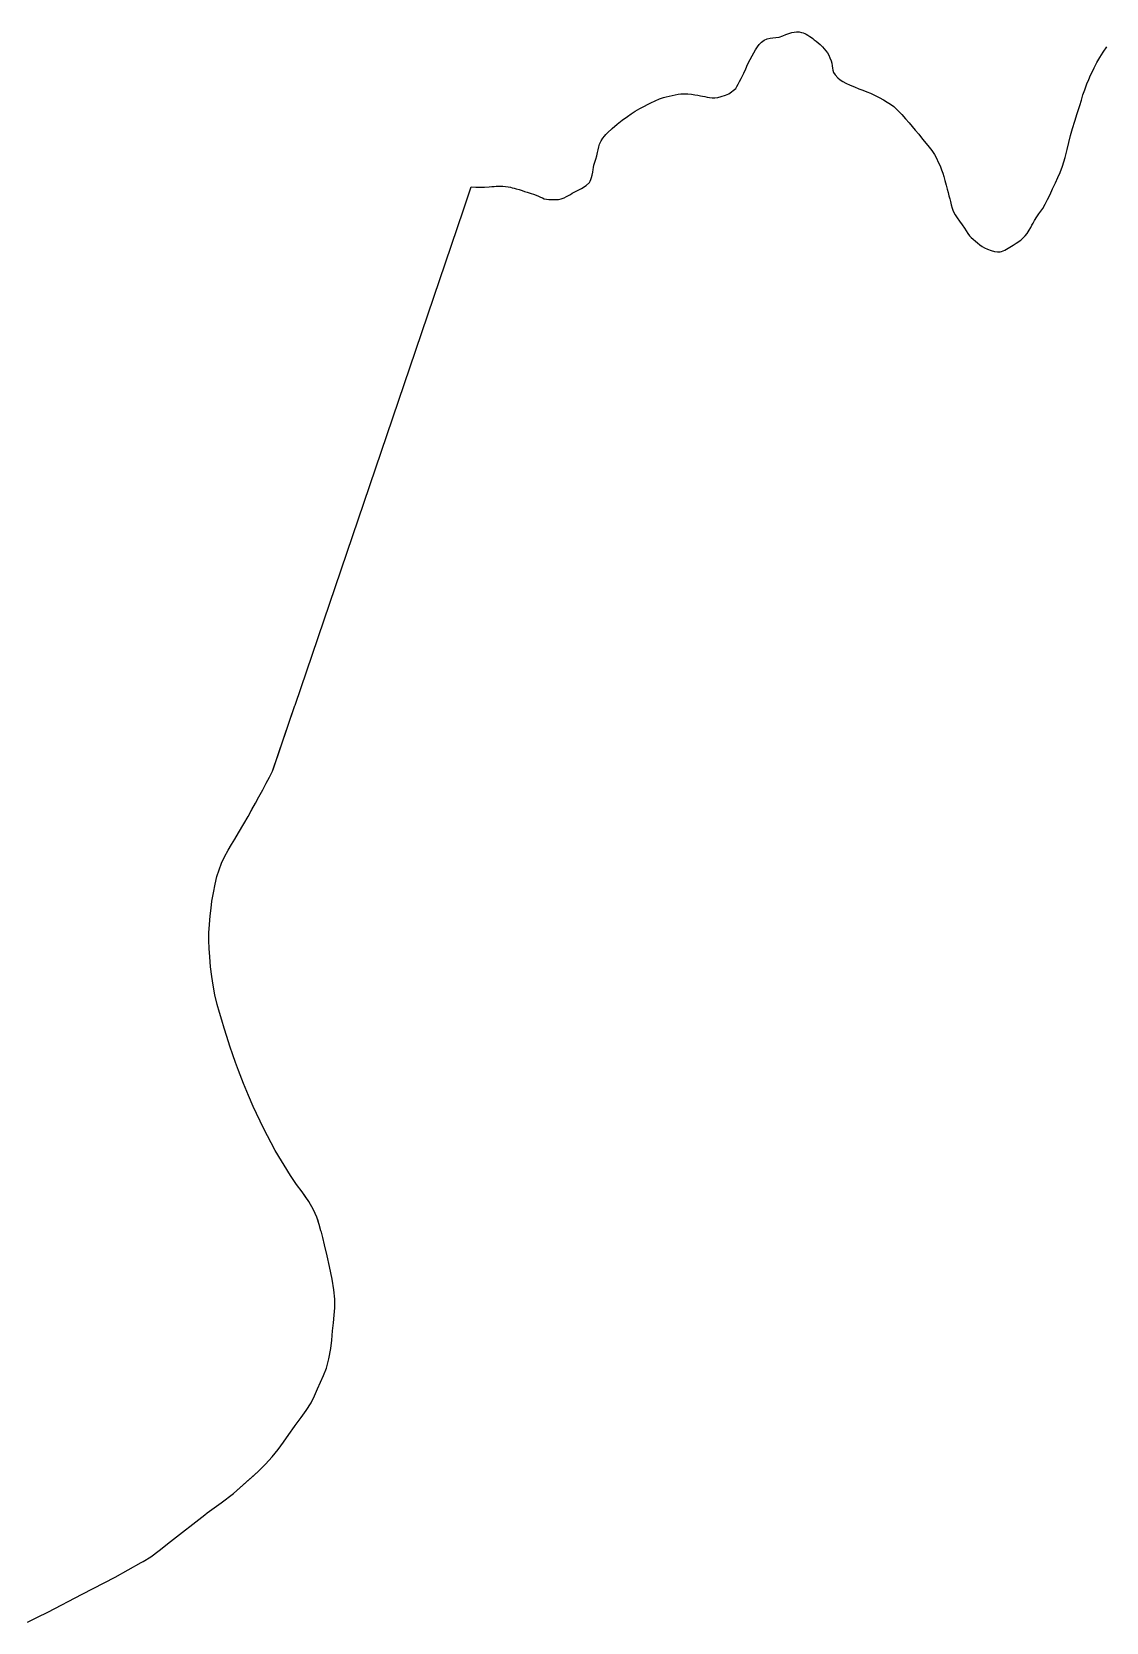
# Model space of a CAD drawing. Header units: inches. Extents: x 11258954 to 11313122, y 3645444 to 3695200.
# Drawn here: x 11270041 to 11271269, y 3690096 to 3691913 of the extents above; entities that cross this region are included whole.
import ezdxf

# ---------------------------------------------------------------- set-up
doc = ezdxf.new("R2010")
doc.units = ezdxf.units.IN
doc.header["$MEASUREMENT"] = 0
for name, color, linetype in [('SchoolBoardDistrict', 253, 'Continuous'), ('SchoolZone_Elementary', 251, 'Continuous'), ('SchoolZone_High', 63, 'Continuous'), ('SchoolZone_Middle', 154, 'Continuous')]:
    doc.layers.add(name, color=color, linetype=linetype)

msp = doc.modelspace()

# ---------------------------------------------------------------- linework, layer by layer
at = {"layer": 'SchoolBoardDistrict'}
msp.add_lwpolyline([(11270036.625, 3690096.5), (11270048, 3690102.0625), (11270059.75, 3690108.0625), (11270099.125, 3690128.375), (11270136.75, 3690148), (11270166.375, 3690164.625), (11270168.625, 3690165.875), (11270177.25, 3690171.25), (11270187, 3690178.25), (11270200, 3690188.6875), (11270239.221, 3690219.2445), (11270241.875, 3690221.3125), (11270257.625, 3690233), (11270271.875, 3690243.5625), (11270290.7055, 3690260.236), (11270291.3405, 3690260.7985), (11270300.25, 3690268.6875), (11270308.375, 3690277), (11270316, 3690285.4375), (11270323, 3690293.875), (11270329.125, 3690302.0625), (11270335.25, 3690310.875), (11270341.532, 3690320.0735), (11270342.25, 3690321.125), (11270349.125, 3690330.4375), (11270355.125, 3690338.375), (11270360.625, 3690347.125), (11270364.625, 3690355.1875), (11270368, 3690363.1875), (11270371.25, 3690370.6875), (11270374.75, 3690378.375), (11270378.125, 3690386.75), (11270381, 3690397.3125), (11270383.125, 3690409.125), (11270384.125, 3690418.8125), (11270385, 3690429.3125), (11270386, 3690438.625), (11270387, 3690447.3125), (11270387.625, 3690455.5), (11270387.625, 3690465.4375), (11270386.75, 3690476.0625), (11270384.625, 3690488.5625), (11270381.75, 3690502.9375), (11270379.125, 3690514.875), (11270376, 3690527.5625), (11270373.875, 3690535.875), (11270372.375, 3690541.9375), (11270371.875, 3690543.625), (11270369.875, 3690550.9375), (11270368.5695, 3690554.8245), (11270368.4995, 3690555.0335), (11270367.125, 3690559.125), (11270363.375, 3690567.5625), (11270357.875, 3690577.125), (11270355.272, 3690580.9635), (11270355.122, 3690581.185), (11270350.5, 3690588), (11270344, 3690596.5625), (11270336.875, 3690606.9375), (11270319.625, 3690635.5), (11270306, 3690661), (11270294.375, 3690685.75), (11270289, 3690698.375), (11270283.5, 3690711.875), (11270277.75, 3690726.75), (11270274.125, 3690736.0625), (11270271, 3690744.5625), (11270267.625, 3690754.5625), (11270264.125, 3690765.625), (11270261.25, 3690775.25), (11270258.625, 3690784.1875), (11270256, 3690792.875), (11270253.25, 3690802.3125), (11270250.75, 3690813.1875), (11270248.5, 3690824.3125), (11270247, 3690834.0625), (11270245.75, 3690845.375), (11270244.75, 3690856.4375), (11270244.125, 3690866.1875), (11270243.75, 3690875.375), (11270243.875, 3690884.1875), (11270244.375, 3690893.5), (11270245.375, 3690903.625), (11270246.25, 3690912.375), (11270247.25, 3690920.375), (11270249, 3690929.625), (11270251.125, 3690939.625), (11270253, 3690948.25), (11270255.375, 3690956.1875), (11270258.125, 3690963.5), (11270261.625, 3690970.9375), (11270265.75, 3690978.625), (11270269.5, 3690985.0625), (11270273.25, 3690991.125), (11270277.75, 3690998.4375), (11270283.75, 3691008.5625), (11270288.5, 3691017.0625), (11270292.0575, 3691023.3375), (11270292.4065, 3691023.9535), (11270293, 3691025), (11270296.875, 3691032), (11270301, 3691039.4375), (11270305.25, 3691047.4375), (11270309.125, 3691054.875), (11270312.875, 3691061.875), (11270316.375, 3691068.625), (11270317.434, 3691071.7145), (11270317.4875, 3691071.871), (11270342.1045, 3691143.691), (11270342.1955, 3691143.9565), (11270342.2115, 3691144.004), (11270480.2115, 3691549.7735), (11270480.2305, 3691549.829), (11270534.6675, 3691709.957), (11270534.6805, 3691709.9955), (11270543.5, 3691736.1875), (11270549, 3691735.9375), (11270553.8125, 3691735.8125), (11270558.594, 3691735.875), (11270564.125, 3691736.1875), (11270567.0315, 3691736.5), (11270569.6565, 3691736.75), (11270572.094, 3691737), (11270574.469, 3691737.1875), (11270577.0625, 3691737.1875), (11270579.75, 3691737.0625), (11270582.6565, 3691736.6875), (11270585.8125, 3691736.1875), (11270588.344, 3691735.75), (11270590.5315, 3691735.3125), (11270592.6875, 3691734.8125), (11270595.094, 3691734.125), (11270598.5625, 3691733.0625), (11270601.719, 3691731.9375), (11270604.6565, 3691730.875), (11270607.469, 3691730), (11270609.75, 3691729.375), (11270612.1565, 3691728.75), (11270614.7815, 3691727.9375), (11270617.7815, 3691726.875), (11270620.5315, 3691725.6875), (11270622.8125, 3691724.5625), (11270624.9065, 3691723.5625), (11270627.094, 3691722.75), (11270629.5625, 3691722.25), (11270632.1875, 3691721.9375), (11270634.8125, 3691721.8125), (11270637.4065, 3691721.75), (11270640.375, 3691721.75), (11270643.2815, 3691721.9375), (11270646.344, 3691722.5625), (11270649.7815, 3691723.8125), (11270652.594, 3691725.125), (11270654.9065, 3691726.4375), (11270657, 3691727.6875), (11270659.0625, 3691728.9375), (11270664.1875, 3691731.625), (11270669.719, 3691734.5), (11270674.8125, 3691737.6875), (11270678.6565, 3691741.3125), (11270679.6565, 3691742.875), (11270680.4375, 3691744.6875), (11270681.125, 3691746.875), (11270681.7815, 3691749.625), (11270682.469, 3691753.125), (11270682.9375, 3691756), (11270683.344, 3691758.4375), (11270683.844, 3691760.9375), (11270684.7815, 3691764.4375), (11270685.9065, 3691768.0625), (11270687.0315, 3691771.75), (11270687.969, 3691775.375), (11270688.594, 3691778.625), (11270689.25, 3691781.875), (11270690.2815, 3691785.1875), (11270692.094, 3691788.8125), (11270693.9375, 3691791.6875), (11270695.719, 3691794.0625), (11270697.469, 3691796.125), (11270699.3125, 3691798.0625), (11270704.469, 3691802.875), (11270710.25, 3691807.75), (11270716.219, 3691812.375), (11270722, 3691816.6875), (11270726.4375, 3691819.8125), (11270731.0315, 3691822.8125), (11270736.25, 3691825.8125), (11270737.9545, 3691826.677), (11270748.75, 3691832.0625), (11270753.9065, 3691834.5625), (11270758.5625, 3691836.625), (11270763.2815, 3691838.3125), (11270766.4375, 3691839.1875), (11270769.844, 3691840), (11270773.3125, 3691840.75), (11270776.6875, 3691841.4375), (11270780, 3691842.0625), (11270783.3125, 3691842.4375), (11270786.9065, 3691842.625), (11270791.125, 3691842.4375), (11270795.4065, 3691842), (11270799.125, 3691841.5625), (11270802.4375, 3691841), (11270805.594, 3691840.375), (11270808, 3691839.875), (11270810.625, 3691839.3125), (11270813.3125, 3691838.75), (11270815.9065, 3691838.3125), (11270819.0315, 3691837.9375), (11270822.094, 3691837.9375), (11270825.4375, 3691838.375), (11270829.3125, 3691839.375), (11270834.094, 3691841), (11270838.094, 3691842.5625), (11270845.8125, 3691848.625), (11270847.1875, 3691851.0625), (11270848.6565, 3691853.625), (11270850.25, 3691856.5625), (11270852.0315, 3691860), (11270855, 3691866.0625), (11270857.25, 3691871.125), (11270859.469, 3691876), (11270862.344, 3691881.6875), (11270864.5315, 3691885.8125), (11270866.5, 3691889.5), (11270868.4375, 3691892.875), (11270870.594, 3691896.125), (11270872.8125, 3691898.9375), (11270875.375, 3691901.5), (11270878.4065, 3691903.75), (11270881.9375, 3691905.375), (11270885.25, 3691906.1875), (11270888.344, 3691906.5625), (11270891.594, 3691906.8125), (11270895.344, 3691907.4375), (11270899.594, 3691908.6875), (11270903.1875, 3691910.125), (11270906.5, 3691911.5), (11270909.8125, 3691912.625), (11270912.469, 3691913.125), (11270915.25, 3691913.375), (11270918.1875, 3691913.1875), (11270921.1565, 3691912.625), (11270923.0625, 3691912.0625), (11270924.75, 3691911.4375), (11270926.469, 3691910.625), (11270928.375, 3691909.5), (11270930.5315, 3691908.0625), (11270932.375, 3691906.75), (11270934.0315, 3691905.5625), (11270935.594, 3691904.375), (11270937.7815, 3691902.6875), (11270940.0315, 3691900.8125), (11270942.4065, 3691898.6875), (11270944.875, 3691896.125), (11270947.094, 3691893.75), (11270948.969, 3691891.6875), (11270950.594, 3691889.5), (11270952.094, 3691886.8125), (11270953.5625, 3691883.5), (11270954.7815, 3691880.375), (11270955.6875, 3691877.4375), (11270956.219, 3691874.4375), (11270956.4375, 3691871.9375), (11270956.7815, 3691869.4375), (11270957.594, 3691866.8125), (11270959.344, 3691864.125), (11270962.469, 3691860.8125), (11270965.375, 3691858.375), (11270968.344, 3691856.5), (11270971.719, 3691854.8125), (11270976.75, 3691852.5), (11270981.75, 3691850.375), (11270986.625, 3691848.375), (11270991.3125, 3691846.5625), (11270995.5625, 3691844.9375), (11270999.875, 3691843.25), (11271004.5315, 3691841.125), (11271009.875, 3691838.3125), (11271014.875, 3691835.5), (11271019.0625, 3691833.125), (11271022.7815, 3691830.75), (11271026.4065, 3691828), (11271026.9465, 3691827.5025), (11271031.1565, 3691823.625), (11271035.6875, 3691818.9375), (11271039.9375, 3691814.125), (11271043.9375, 3691809.4375), (11271047.5, 3691805.3125), (11271051.0625, 3691801.125), (11271054.9375, 3691796.4375), (11271059.4065, 3691790.875), (11271063.469, 3691785.8125), (11271066.9375, 3691781.5625), (11271070, 3691777.625), (11271072.844, 3691773.3125), (11271075.219, 3691769.0625), (11271077.4065, 3691764.625), (11271079.4065, 3691760.125), (11271081.094, 3691755.8125), (11271082.4375, 3691751.9375), (11271083.6565, 3691747.9375), (11271084.875, 3691743.5), (11271086.25, 3691738.25), (11271087.5, 3691733.625), (11271088.625, 3691729.625), (11271089.5625, 3691726.0625), (11271090.375, 3691722.75), (11271091.125, 3691719.375), (11271092.0315, 3691715.6875), (11271093.1565, 3691711.875), (11271094.5, 3691708.3125), (11271096.5, 3691704.4375), (11271098.875, 3691700.8125), (11271101.6565, 3691697.125), (11271104.8125, 3691692.8125), (11271107.25, 3691689.1875), (11271109.344, 3691685.875), (11271111.25, 3691682.9375), (11271113.0625, 3691680.4375), (11271114.9065, 3691678.4375), (11271117.25, 3691676.375), (11271119.8125, 3691674.25), (11271122.344, 3691672.1875), (11271124.875, 3691670.0625), (11271127.4375, 3691668.1875), (11271130.2815, 3691666.5), (11271133.719, 3691665), (11271137.8125, 3691663.625), (11271141.625, 3691662.5), (11271144.9175, 3691661.9015), (11271145.0625, 3691661.875), (11271148.1565, 3691661.875), (11271149.7815, 3691662.25), (11271151.594, 3691663), (11271153.469, 3691663.9375), (11271155.375, 3691665), (11271159.2815, 3691667.3125), (11271162.9375, 3691669.625), (11271166.4065, 3691671.9375), (11271171.875, 3691675.3125), (11271174.1565, 3691677.6875), (11271176.469, 3691680.1875), (11271178.8125, 3691683.125), (11271181.1875, 3691686.625), (11271182.969, 3691689.6875), (11271184.2815, 3691692.3125), (11271185.625, 3691694.9375), (11271187.375, 3691698), (11271189.9375, 3691702), (11271192.344, 3691705.375), (11271194.5625, 3691708.4375), (11271196.6565, 3691711.4375), (11271199.594, 3691716.3125), (11271202.344, 3691721.625), (11271205.0625, 3691727.5625), (11271208, 3691734.125), (11271211.1875, 3691740.9375), (11271214, 3691746.75), (11271216.6565, 3691752.6875), (11271219.344, 3691759.9375), (11271222.4065, 3691769.9375), (11271224.719, 3691778.8125), (11271226.6875, 3691787), (11271228.625, 3691795), (11271230.8125, 3691803), (11271233.3125, 3691811.25), (11271236.0625, 3691819.875), (11271238.969, 3691829.0625), (11271240.9375, 3691835.4375), (11271242.719, 3691841.3125), (11271244.6875, 3691847.1875), (11271247.219, 3691853.8125), (11271249.375, 3691859.0625), (11271251.4065, 3691863.8125), (11271253.4065, 3691868.1875), (11271255.469, 3691872.375), (11271258.594, 3691878.1875), (11271262.0625, 3691884.0625), (11271265.844, 3691890.0625), (11271269.9065, 3691896.125)], dxfattribs=at)
at = {"layer": 'SchoolZone_Elementary'}
msp.add_polyline3d([(11270036.625, 3690096.5, 0), (11270048, 3690102.0625, 0), (11270059.75, 3690108.0625, 0), (11270099.125, 3690128.375, 0), (11270136.75, 3690148, 0), (11270166.375, 3690164.625, 0), (11270168.625, 3690165.875, 0), (11270177.25, 3690171.25, 0), (11270187, 3690178.25, 0), (11270200, 3690188.6875, 0), (11270239.221, 3690219.2445, 0), (11270241.875, 3690221.3125, 0), (11270257.625, 3690233, 0), (11270271.875, 3690243.5625, 0), (11270300.25, 3690268.6875, 0), (11270308.375, 3690277, 0), (11270316, 3690285.4375, 0), (11270323, 3690293.875, 0), (11270329.125, 3690302.0625, 0), (11270335.25, 3690310.875, 0), (11270341.532, 3690320.0735, 0), (11270342.25, 3690321.125, 0), (11270349.125, 3690330.4375, 0), (11270355.125, 3690338.375, 0), (11270360.625, 3690347.125, 0), (11270364.625, 3690355.1875, 0), (11270368, 3690363.1875, 0), (11270371.25, 3690370.6875, 0), (11270374.75, 3690378.375, 0), (11270378.125, 3690386.75, 0), (11270381, 3690397.3125, 0), (11270383.125, 3690409.125, 0), (11270384.125, 3690418.8125, 0), (11270385, 3690429.3125, 0), (11270386, 3690438.625, 0), (11270387, 3690447.3125, 0), (11270387.625, 3690455.5, 0), (11270387.625, 3690465.4375, 0), (11270386.75, 3690476.0625, 0), (11270384.625, 3690488.5625, 0), (11270381.75, 3690502.9375, 0), (11270379.125, 3690514.875, 0), (11270376, 3690527.5625, 0), (11270373.875, 3690535.875, 0), (11270372.375, 3690541.9375, 0), (11270371.875, 3690543.625, 0), (11270369.875, 3690550.9375, 0), (11270367.125, 3690559.125, 0), (11270363.375, 3690567.5625, 0), (11270357.875, 3690577.125, 0), (11270350.5, 3690588, 0), (11270344, 3690596.5625, 0), (11270336.875, 3690606.9375, 0), (11270319.625, 3690635.5, 0), (11270306, 3690661, 0), (11270294.375, 3690685.75, 0), (11270289, 3690698.375, 0), (11270283.5, 3690711.875, 0), (11270277.75, 3690726.75, 0), (11270274.125, 3690736.0625, 0), (11270271, 3690744.5625, 0), (11270267.625, 3690754.5625, 0), (11270264.125, 3690765.625, 0), (11270261.25, 3690775.25, 0), (11270258.625, 3690784.1875, 0), (11270256, 3690792.875, 0), (11270253.25, 3690802.3125, 0), (11270250.75, 3690813.1875, 0), (11270248.5, 3690824.3125, 0), (11270247, 3690834.0625, 0), (11270245.75, 3690845.375, 0), (11270244.75, 3690856.4375, 0), (11270244.125, 3690866.1875, 0), (11270243.75, 3690875.375, 0), (11270243.875, 3690884.1875, 0), (11270244.375, 3690893.5, 0), (11270245.375, 3690903.625, 0), (11270246.25, 3690912.375, 0), (11270247.25, 3690920.375, 0), (11270249, 3690929.625, 0), (11270251.125, 3690939.625, 0), (11270253, 3690948.25, 0), (11270255.375, 3690956.1875, 0), (11270258.125, 3690963.5, 0), (11270261.625, 3690970.9375, 0), (11270265.75, 3690978.625, 0), (11270269.5, 3690985.0625, 0), (11270273.25, 3690991.125, 0), (11270277.75, 3690998.4375, 0), (11270283.75, 3691008.5625, 0), (11270288.5, 3691017.0625, 0), (11270293, 3691025, 0), (11270296.875, 3691032, 0), (11270301, 3691039.4375, 0), (11270305.25, 3691047.4375, 0), (11270309.125, 3691054.875, 0), (11270312.875, 3691061.875, 0), (11270316.375, 3691068.625, 0), (11270342.1045, 3691143.691, 0), (11270342.1955, 3691143.9565, 0), (11270480.2115, 3691549.7735, 0), (11270534.6805, 3691709.9955, 0), (11270543.5, 3691736.1875, 0), (11270549, 3691735.9375, 0), (11270553.8125, 3691735.8125, 0), (11270558.594, 3691735.875, 0), (11270564.125, 3691736.1875, 0), (11270567.0315, 3691736.5, 0), (11270569.6565, 3691736.75, 0), (11270572.094, 3691737, 0), (11270574.469, 3691737.1875, 0), (11270577.0625, 3691737.1875, 0), (11270579.75, 3691737.0625, 0), (11270582.6565, 3691736.6875, 0), (11270585.8125, 3691736.1875, 0), (11270588.344, 3691735.75, 0), (11270590.5315, 3691735.3125, 0), (11270592.6875, 3691734.8125, 0), (11270595.094, 3691734.125, 0), (11270598.5625, 3691733.0625, 0), (11270601.719, 3691731.9375, 0), (11270604.6565, 3691730.875, 0), (11270607.469, 3691730, 0), (11270609.75, 3691729.375, 0), (11270612.1565, 3691728.75, 0), (11270614.7815, 3691727.9375, 0), (11270617.7815, 3691726.875, 0), (11270620.5315, 3691725.6875, 0), (11270622.8125, 3691724.5625, 0), (11270624.9065, 3691723.5625, 0), (11270627.094, 3691722.75, 0), (11270629.5625, 3691722.25, 0), (11270632.1875, 3691721.9375, 0), (11270634.8125, 3691721.8125, 0), (11270637.4065, 3691721.75, 0), (11270640.375, 3691721.75, 0), (11270643.2815, 3691721.9375, 0), (11270646.344, 3691722.5625, 0), (11270649.7815, 3691723.8125, 0), (11270652.594, 3691725.125, 0), (11270654.9065, 3691726.4375, 0), (11270657, 3691727.6875, 0), (11270659.0625, 3691728.9375, 0), (11270664.1875, 3691731.625, 0), (11270669.719, 3691734.5, 0), (11270674.8125, 3691737.6875, 0), (11270678.6565, 3691741.3125, 0), (11270679.6565, 3691742.875, 0), (11270680.4375, 3691744.6875, 0), (11270681.125, 3691746.875, 0), (11270681.7815, 3691749.625, 0), (11270682.469, 3691753.125, 0), (11270682.9375, 3691756, 0), (11270683.344, 3691758.4375, 0), (11270683.844, 3691760.9375, 0), (11270684.7815, 3691764.4375, 0), (11270685.9065, 3691768.0625, 0), (11270687.0315, 3691771.75, 0), (11270687.969, 3691775.375, 0), (11270688.594, 3691778.625, 0), (11270689.25, 3691781.875, 0), (11270690.2815, 3691785.1875, 0), (11270692.094, 3691788.8125, 0), (11270693.9375, 3691791.6875, 0), (11270695.719, 3691794.0625, 0), (11270697.469, 3691796.125, 0), (11270699.3125, 3691798.0625, 0), (11270704.469, 3691802.875, 0), (11270710.25, 3691807.75, 0), (11270716.219, 3691812.375, 0), (11270722, 3691816.6875, 0), (11270726.4375, 3691819.8125, 0), (11270731.0315, 3691822.8125, 0), (11270736.25, 3691825.8125, 0), (11270737.9545, 3691826.677, 0), (11270748.75, 3691832.0625, 0), (11270753.9065, 3691834.5625, 0), (11270758.5625, 3691836.625, 0), (11270763.2815, 3691838.3125, 0), (11270766.4375, 3691839.1875, 0), (11270769.844, 3691840, 0), (11270773.3125, 3691840.75, 0), (11270776.6875, 3691841.4375, 0), (11270780, 3691842.0625, 0), (11270783.3125, 3691842.4375, 0), (11270786.9065, 3691842.625, 0), (11270791.125, 3691842.4375, 0), (11270795.4065, 3691842, 0), (11270799.125, 3691841.5625, 0), (11270802.4375, 3691841, 0), (11270805.594, 3691840.375, 0), (11270808, 3691839.875, 0), (11270810.625, 3691839.3125, 0), (11270813.3125, 3691838.75, 0), (11270815.9065, 3691838.3125, 0), (11270819.0315, 3691837.9375, 0), (11270822.094, 3691837.9375, 0), (11270825.4375, 3691838.375, 0), (11270829.3125, 3691839.375, 0), (11270834.094, 3691841, 0), (11270838.094, 3691842.5625, 0), (11270845.8125, 3691848.625, 0), (11270847.1875, 3691851.0625, 0), (11270848.6565, 3691853.625, 0), (11270850.25, 3691856.5625, 0), (11270852.0315, 3691860, 0), (11270855, 3691866.0625, 0), (11270857.25, 3691871.125, 0), (11270859.469, 3691876, 0), (11270862.344, 3691881.6875, 0), (11270864.5315, 3691885.8125, 0), (11270866.5, 3691889.5, 0), (11270868.4375, 3691892.875, 0), (11270870.594, 3691896.125, 0), (11270872.8125, 3691898.9375, 0), (11270875.375, 3691901.5, 0), (11270878.4065, 3691903.75, 0), (11270881.9375, 3691905.375, 0), (11270885.25, 3691906.1875, 0), (11270888.344, 3691906.5625, 0), (11270891.594, 3691906.8125, 0), (11270895.344, 3691907.4375, 0), (11270899.594, 3691908.6875, 0), (11270903.1875, 3691910.125, 0), (11270906.5, 3691911.5, 0), (11270909.8125, 3691912.625, 0), (11270912.469, 3691913.125, 0), (11270915.25, 3691913.375, 0), (11270918.1875, 3691913.1875, 0), (11270921.1565, 3691912.625, 0), (11270923.0625, 3691912.0625, 0), (11270924.75, 3691911.4375, 0), (11270926.469, 3691910.625, 0), (11270928.375, 3691909.5, 0), (11270930.5315, 3691908.0625, 0), (11270932.375, 3691906.75, 0), (11270934.0315, 3691905.5625, 0), (11270935.594, 3691904.375, 0), (11270937.7815, 3691902.6875, 0), (11270940.0315, 3691900.8125, 0), (11270942.4065, 3691898.6875, 0), (11270944.875, 3691896.125, 0), (11270947.094, 3691893.75, 0), (11270948.969, 3691891.6875, 0), (11270950.594, 3691889.5, 0), (11270952.094, 3691886.8125, 0), (11270953.5625, 3691883.5, 0), (11270954.7815, 3691880.375, 0), (11270955.6875, 3691877.4375, 0), (11270956.219, 3691874.4375, 0), (11270956.4375, 3691871.9375, 0), (11270956.7815, 3691869.4375, 0), (11270957.594, 3691866.8125, 0), (11270959.344, 3691864.125, 0), (11270962.469, 3691860.8125, 0), (11270965.375, 3691858.375, 0), (11270968.344, 3691856.5, 0), (11270971.719, 3691854.8125, 0), (11270976.75, 3691852.5, 0), (11270981.75, 3691850.375, 0), (11270986.625, 3691848.375, 0), (11270991.3125, 3691846.5625, 0), (11270995.5625, 3691844.9375, 0), (11270999.875, 3691843.25, 0), (11271004.5315, 3691841.125, 0), (11271009.875, 3691838.3125, 0), (11271014.875, 3691835.5, 0), (11271019.0625, 3691833.125, 0), (11271022.7815, 3691830.75, 0), (11271026.4065, 3691828, 0), (11271031.1565, 3691823.625, 0), (11271035.6875, 3691818.9375, 0), (11271039.9375, 3691814.125, 0), (11271043.9375, 3691809.4375, 0), (11271047.5, 3691805.3125, 0), (11271051.0625, 3691801.125, 0), (11271054.9375, 3691796.4375, 0), (11271059.4065, 3691790.875, 0), (11271063.469, 3691785.8125, 0), (11271066.9375, 3691781.5625, 0), (11271070, 3691777.625, 0), (11271072.844, 3691773.3125, 0), (11271075.219, 3691769.0625, 0), (11271077.4065, 3691764.625, 0), (11271079.4065, 3691760.125, 0), (11271081.094, 3691755.8125, 0), (11271082.4375, 3691751.9375, 0), (11271083.6565, 3691747.9375, 0), (11271084.875, 3691743.5, 0), (11271086.25, 3691738.25, 0), (11271087.5, 3691733.625, 0), (11271088.625, 3691729.625, 0), (11271089.5625, 3691726.0625, 0), (11271090.375, 3691722.75, 0), (11271091.125, 3691719.375, 0), (11271092.0315, 3691715.6875, 0), (11271093.1565, 3691711.875, 0), (11271094.5, 3691708.3125, 0), (11271096.5, 3691704.4375, 0), (11271098.875, 3691700.8125, 0), (11271101.6565, 3691697.125, 0), (11271104.8125, 3691692.8125, 0), (11271107.25, 3691689.1875, 0), (11271109.344, 3691685.875, 0), (11271111.25, 3691682.9375, 0), (11271113.0625, 3691680.4375, 0), (11271114.9065, 3691678.4375, 0), (11271117.25, 3691676.375, 0), (11271119.8125, 3691674.25, 0), (11271122.344, 3691672.1875, 0), (11271124.875, 3691670.0625, 0), (11271127.4375, 3691668.1875, 0), (11271130.2815, 3691666.5, 0), (11271133.719, 3691665, 0), (11271137.8125, 3691663.625, 0), (11271141.625, 3691662.5, 0), (11271144.9175, 3691661.9015, 0), (11271145.0625, 3691661.875, 0), (11271148.1565, 3691661.875, 0), (11271149.7815, 3691662.25, 0), (11271151.594, 3691663, 0), (11271153.469, 3691663.9375, 0), (11271155.375, 3691665, 0), (11271159.2815, 3691667.3125, 0), (11271162.9375, 3691669.625, 0), (11271166.4065, 3691671.9375, 0), (11271171.875, 3691675.3125, 0), (11271174.1565, 3691677.6875, 0), (11271176.469, 3691680.1875, 0), (11271178.8125, 3691683.125, 0), (11271181.1875, 3691686.625, 0), (11271182.969, 3691689.6875, 0), (11271184.2815, 3691692.3125, 0), (11271185.625, 3691694.9375, 0), (11271187.375, 3691698, 0), (11271189.9375, 3691702, 0), (11271192.344, 3691705.375, 0), (11271194.5625, 3691708.4375, 0), (11271196.6565, 3691711.4375, 0), (11271199.594, 3691716.3125, 0), (11271202.344, 3691721.625, 0), (11271205.0625, 3691727.5625, 0), (11271208, 3691734.125, 0), (11271211.1875, 3691740.9375, 0), (11271214, 3691746.75, 0), (11271216.6565, 3691752.6875, 0), (11271219.344, 3691759.9375, 0), (11271222.4065, 3691769.9375, 0), (11271224.719, 3691778.8125, 0), (11271226.6875, 3691787, 0), (11271228.625, 3691795, 0), (11271230.8125, 3691803, 0), (11271233.3125, 3691811.25, 0), (11271236.0625, 3691819.875, 0), (11271238.969, 3691829.0625, 0), (11271240.9375, 3691835.4375, 0), (11271242.719, 3691841.3125, 0), (11271244.6875, 3691847.1875, 0), (11271247.219, 3691853.8125, 0), (11271249.375, 3691859.0625, 0), (11271251.4065, 3691863.8125, 0), (11271253.4065, 3691868.1875, 0), (11271255.469, 3691872.375, 0), (11271258.594, 3691878.1875, 0), (11271262.0625, 3691884.0625, 0), (11271265.844, 3691890.0625, 0), (11271269.9065, 3691896.125, 0)], dxfattribs=at)
at = {"layer": 'SchoolZone_High'}
msp.add_polyline3d([(11270036.625, 3690096.5, 0), (11270048, 3690102.0625, 0), (11270059.75, 3690108.0625, 0), (11270099.125, 3690128.375, 0), (11270136.75, 3690148, 0), (11270166.375, 3690164.625, 0), (11270168.625, 3690165.875, 0), (11270177.25, 3690171.25, 0), (11270187, 3690178.25, 0), (11270200, 3690188.6875, 0), (11270239.221, 3690219.2445, 0), (11270241.875, 3690221.3125, 0), (11270257.625, 3690233, 0), (11270271.875, 3690243.5625, 0), (11270300.25, 3690268.6875, 0), (11270308.375, 3690277, 0), (11270316, 3690285.4375, 0), (11270323, 3690293.875, 0), (11270329.125, 3690302.0625, 0), (11270335.25, 3690310.875, 0), (11270341.532, 3690320.0735, 0), (11270342.25, 3690321.125, 0), (11270349.125, 3690330.4375, 0), (11270355.125, 3690338.375, 0), (11270360.625, 3690347.125, 0), (11270364.625, 3690355.1875, 0), (11270368, 3690363.1875, 0), (11270371.25, 3690370.6875, 0), (11270374.75, 3690378.375, 0), (11270378.125, 3690386.75, 0), (11270381, 3690397.3125, 0), (11270383.125, 3690409.125, 0), (11270384.125, 3690418.8125, 0), (11270385, 3690429.3125, 0), (11270386, 3690438.625, 0), (11270387, 3690447.3125, 0), (11270387.625, 3690455.5, 0), (11270387.625, 3690465.4375, 0), (11270386.75, 3690476.0625, 0), (11270384.625, 3690488.5625, 0), (11270381.75, 3690502.9375, 0), (11270379.125, 3690514.875, 0), (11270376, 3690527.5625, 0), (11270373.875, 3690535.875, 0), (11270372.375, 3690541.9375, 0), (11270371.875, 3690543.625, 0), (11270369.875, 3690550.9375, 0), (11270367.125, 3690559.125, 0), (11270363.375, 3690567.5625, 0), (11270357.875, 3690577.125, 0), (11270350.5, 3690588, 0), (11270344, 3690596.5625, 0), (11270336.875, 3690606.9375, 0), (11270319.625, 3690635.5, 0), (11270306, 3690661, 0), (11270294.375, 3690685.75, 0), (11270289, 3690698.375, 0), (11270283.5, 3690711.875, 0), (11270277.75, 3690726.75, 0), (11270274.125, 3690736.0625, 0), (11270271, 3690744.5625, 0), (11270267.625, 3690754.5625, 0), (11270264.125, 3690765.625, 0), (11270261.25, 3690775.25, 0), (11270258.625, 3690784.1875, 0), (11270256, 3690792.875, 0), (11270253.25, 3690802.3125, 0), (11270250.75, 3690813.1875, 0), (11270248.5, 3690824.3125, 0), (11270247, 3690834.0625, 0), (11270245.75, 3690845.375, 0), (11270244.75, 3690856.4375, 0), (11270244.125, 3690866.1875, 0), (11270243.75, 3690875.375, 0), (11270243.875, 3690884.1875, 0), (11270244.375, 3690893.5, 0), (11270245.375, 3690903.625, 0), (11270246.25, 3690912.375, 0), (11270247.25, 3690920.375, 0), (11270249, 3690929.625, 0), (11270251.125, 3690939.625, 0), (11270253, 3690948.25, 0), (11270255.375, 3690956.1875, 0), (11270258.125, 3690963.5, 0), (11270261.625, 3690970.9375, 0), (11270265.75, 3690978.625, 0), (11270269.5, 3690985.0625, 0), (11270273.25, 3690991.125, 0), (11270277.75, 3690998.4375, 0), (11270283.75, 3691008.5625, 0), (11270288.5, 3691017.0625, 0), (11270293, 3691025, 0), (11270296.875, 3691032, 0), (11270301, 3691039.4375, 0), (11270305.25, 3691047.4375, 0), (11270309.125, 3691054.875, 0), (11270312.875, 3691061.875, 0), (11270316.375, 3691068.625, 0), (11270342.1045, 3691143.691, 0), (11270342.1955, 3691143.9565, 0), (11270480.2115, 3691549.7735, 0), (11270534.6805, 3691709.9955, 0), (11270543.5, 3691736.1875, 0), (11270549, 3691735.9375, 0), (11270553.8125, 3691735.8125, 0), (11270558.594, 3691735.875, 0), (11270564.125, 3691736.1875, 0), (11270567.0315, 3691736.5, 0), (11270569.6565, 3691736.75, 0), (11270572.094, 3691737, 0), (11270574.469, 3691737.1875, 0), (11270577.0625, 3691737.1875, 0), (11270579.75, 3691737.0625, 0), (11270582.6565, 3691736.6875, 0), (11270585.8125, 3691736.1875, 0), (11270588.344, 3691735.75, 0), (11270590.5315, 3691735.3125, 0), (11270592.6875, 3691734.8125, 0), (11270595.094, 3691734.125, 0), (11270598.5625, 3691733.0625, 0), (11270601.719, 3691731.9375, 0), (11270604.6565, 3691730.875, 0), (11270607.469, 3691730, 0), (11270609.75, 3691729.375, 0), (11270612.1565, 3691728.75, 0), (11270614.7815, 3691727.9375, 0), (11270617.7815, 3691726.875, 0), (11270620.5315, 3691725.6875, 0), (11270622.8125, 3691724.5625, 0), (11270624.9065, 3691723.5625, 0), (11270627.094, 3691722.75, 0), (11270629.5625, 3691722.25, 0), (11270632.1875, 3691721.9375, 0), (11270634.8125, 3691721.8125, 0), (11270637.4065, 3691721.75, 0), (11270640.375, 3691721.75, 0), (11270643.2815, 3691721.9375, 0), (11270646.344, 3691722.5625, 0), (11270649.7815, 3691723.8125, 0), (11270652.594, 3691725.125, 0), (11270654.9065, 3691726.4375, 0), (11270657, 3691727.6875, 0), (11270659.0625, 3691728.9375, 0), (11270664.1875, 3691731.625, 0), (11270669.719, 3691734.5, 0), (11270674.8125, 3691737.6875, 0), (11270678.6565, 3691741.3125, 0), (11270679.6565, 3691742.875, 0), (11270680.4375, 3691744.6875, 0), (11270681.125, 3691746.875, 0), (11270681.7815, 3691749.625, 0), (11270682.469, 3691753.125, 0), (11270682.9375, 3691756, 0), (11270683.344, 3691758.4375, 0), (11270683.844, 3691760.9375, 0), (11270684.7815, 3691764.4375, 0), (11270685.9065, 3691768.0625, 0), (11270687.0315, 3691771.75, 0), (11270687.969, 3691775.375, 0), (11270688.594, 3691778.625, 0), (11270689.25, 3691781.875, 0), (11270690.2815, 3691785.1875, 0), (11270692.094, 3691788.8125, 0), (11270693.9375, 3691791.6875, 0), (11270695.719, 3691794.0625, 0), (11270697.469, 3691796.125, 0), (11270699.3125, 3691798.0625, 0), (11270704.469, 3691802.875, 0), (11270710.25, 3691807.75, 0), (11270716.219, 3691812.375, 0), (11270722, 3691816.6875, 0), (11270726.4375, 3691819.8125, 0), (11270731.0315, 3691822.8125, 0), (11270736.25, 3691825.8125, 0), (11270737.9545, 3691826.677, 0), (11270748.75, 3691832.0625, 0), (11270753.9065, 3691834.5625, 0), (11270758.5625, 3691836.625, 0), (11270763.2815, 3691838.3125, 0), (11270766.4375, 3691839.1875, 0), (11270769.844, 3691840, 0), (11270773.3125, 3691840.75, 0), (11270776.6875, 3691841.4375, 0), (11270780, 3691842.0625, 0), (11270783.3125, 3691842.4375, 0), (11270786.9065, 3691842.625, 0), (11270791.125, 3691842.4375, 0), (11270795.4065, 3691842, 0), (11270799.125, 3691841.5625, 0), (11270802.4375, 3691841, 0), (11270805.594, 3691840.375, 0), (11270808, 3691839.875, 0), (11270810.625, 3691839.3125, 0), (11270813.3125, 3691838.75, 0), (11270815.9065, 3691838.3125, 0), (11270819.0315, 3691837.9375, 0), (11270822.094, 3691837.9375, 0), (11270825.4375, 3691838.375, 0), (11270829.3125, 3691839.375, 0), (11270834.094, 3691841, 0), (11270838.094, 3691842.5625, 0), (11270845.8125, 3691848.625, 0), (11270847.1875, 3691851.0625, 0), (11270848.6565, 3691853.625, 0), (11270850.25, 3691856.5625, 0), (11270852.0315, 3691860, 0), (11270855, 3691866.0625, 0), (11270857.25, 3691871.125, 0), (11270859.469, 3691876, 0), (11270862.344, 3691881.6875, 0), (11270864.5315, 3691885.8125, 0), (11270866.5, 3691889.5, 0), (11270868.4375, 3691892.875, 0), (11270870.594, 3691896.125, 0), (11270872.8125, 3691898.9375, 0), (11270875.375, 3691901.5, 0), (11270878.4065, 3691903.75, 0), (11270881.9375, 3691905.375, 0), (11270885.25, 3691906.1875, 0), (11270888.344, 3691906.5625, 0), (11270891.594, 3691906.8125, 0), (11270895.344, 3691907.4375, 0), (11270899.594, 3691908.6875, 0), (11270903.1875, 3691910.125, 0), (11270906.5, 3691911.5, 0), (11270909.8125, 3691912.625, 0), (11270912.469, 3691913.125, 0), (11270915.25, 3691913.375, 0), (11270918.1875, 3691913.1875, 0), (11270921.1565, 3691912.625, 0), (11270923.0625, 3691912.0625, 0), (11270924.75, 3691911.4375, 0), (11270926.469, 3691910.625, 0), (11270928.375, 3691909.5, 0), (11270930.5315, 3691908.0625, 0), (11270932.375, 3691906.75, 0), (11270934.0315, 3691905.5625, 0), (11270935.594, 3691904.375, 0), (11270937.7815, 3691902.6875, 0), (11270940.0315, 3691900.8125, 0), (11270942.4065, 3691898.6875, 0), (11270944.875, 3691896.125, 0), (11270947.094, 3691893.75, 0), (11270948.969, 3691891.6875, 0), (11270950.594, 3691889.5, 0), (11270952.094, 3691886.8125, 0), (11270953.5625, 3691883.5, 0), (11270954.7815, 3691880.375, 0), (11270955.6875, 3691877.4375, 0), (11270956.219, 3691874.4375, 0), (11270956.4375, 3691871.9375, 0), (11270956.7815, 3691869.4375, 0), (11270957.594, 3691866.8125, 0), (11270959.344, 3691864.125, 0), (11270962.469, 3691860.8125, 0), (11270965.375, 3691858.375, 0), (11270968.344, 3691856.5, 0), (11270971.719, 3691854.8125, 0), (11270976.75, 3691852.5, 0), (11270981.75, 3691850.375, 0), (11270986.625, 3691848.375, 0), (11270991.3125, 3691846.5625, 0), (11270995.5625, 3691844.9375, 0), (11270999.875, 3691843.25, 0), (11271004.5315, 3691841.125, 0), (11271009.875, 3691838.3125, 0), (11271014.875, 3691835.5, 0), (11271019.0625, 3691833.125, 0), (11271022.7815, 3691830.75, 0), (11271026.4065, 3691828, 0), (11271031.1565, 3691823.625, 0), (11271035.6875, 3691818.9375, 0), (11271039.9375, 3691814.125, 0), (11271043.9375, 3691809.4375, 0), (11271047.5, 3691805.3125, 0), (11271051.0625, 3691801.125, 0), (11271054.9375, 3691796.4375, 0), (11271059.4065, 3691790.875, 0), (11271063.469, 3691785.8125, 0), (11271066.9375, 3691781.5625, 0), (11271070, 3691777.625, 0), (11271072.844, 3691773.3125, 0), (11271075.219, 3691769.0625, 0), (11271077.4065, 3691764.625, 0), (11271079.4065, 3691760.125, 0), (11271081.094, 3691755.8125, 0), (11271082.4375, 3691751.9375, 0), (11271083.6565, 3691747.9375, 0), (11271084.875, 3691743.5, 0), (11271086.25, 3691738.25, 0), (11271087.5, 3691733.625, 0), (11271088.625, 3691729.625, 0), (11271089.5625, 3691726.0625, 0), (11271090.375, 3691722.75, 0), (11271091.125, 3691719.375, 0), (11271092.0315, 3691715.6875, 0), (11271093.1565, 3691711.875, 0), (11271094.5, 3691708.3125, 0), (11271096.5, 3691704.4375, 0), (11271098.875, 3691700.8125, 0), (11271101.6565, 3691697.125, 0), (11271104.8125, 3691692.8125, 0), (11271107.25, 3691689.1875, 0), (11271109.344, 3691685.875, 0), (11271111.25, 3691682.9375, 0), (11271113.0625, 3691680.4375, 0), (11271114.9065, 3691678.4375, 0), (11271117.25, 3691676.375, 0), (11271119.8125, 3691674.25, 0), (11271122.344, 3691672.1875, 0), (11271124.875, 3691670.0625, 0), (11271127.4375, 3691668.1875, 0), (11271130.2815, 3691666.5, 0), (11271133.719, 3691665, 0), (11271137.8125, 3691663.625, 0), (11271141.625, 3691662.5, 0), (11271144.9175, 3691661.9015, 0), (11271145.0625, 3691661.875, 0), (11271148.1565, 3691661.875, 0), (11271149.7815, 3691662.25, 0), (11271151.594, 3691663, 0), (11271153.469, 3691663.9375, 0), (11271155.375, 3691665, 0), (11271159.2815, 3691667.3125, 0), (11271162.9375, 3691669.625, 0), (11271166.4065, 3691671.9375, 0), (11271171.875, 3691675.3125, 0), (11271174.1565, 3691677.6875, 0), (11271176.469, 3691680.1875, 0), (11271178.8125, 3691683.125, 0), (11271181.1875, 3691686.625, 0), (11271182.969, 3691689.6875, 0), (11271184.2815, 3691692.3125, 0), (11271185.625, 3691694.9375, 0), (11271187.375, 3691698, 0), (11271189.9375, 3691702, 0), (11271192.344, 3691705.375, 0), (11271194.5625, 3691708.4375, 0), (11271196.6565, 3691711.4375, 0), (11271199.594, 3691716.3125, 0), (11271202.344, 3691721.625, 0), (11271205.0625, 3691727.5625, 0), (11271208, 3691734.125, 0), (11271211.1875, 3691740.9375, 0), (11271214, 3691746.75, 0), (11271216.6565, 3691752.6875, 0), (11271219.344, 3691759.9375, 0), (11271222.4065, 3691769.9375, 0), (11271224.719, 3691778.8125, 0), (11271226.6875, 3691787, 0), (11271228.625, 3691795, 0), (11271230.8125, 3691803, 0), (11271233.3125, 3691811.25, 0), (11271236.0625, 3691819.875, 0), (11271238.969, 3691829.0625, 0), (11271240.9375, 3691835.4375, 0), (11271242.719, 3691841.3125, 0), (11271244.6875, 3691847.1875, 0), (11271247.219, 3691853.8125, 0), (11271249.375, 3691859.0625, 0), (11271251.4065, 3691863.8125, 0), (11271253.4065, 3691868.1875, 0), (11271255.469, 3691872.375, 0), (11271258.594, 3691878.1875, 0), (11271262.0625, 3691884.0625, 0), (11271265.844, 3691890.0625, 0), (11271269.9065, 3691896.125, 0)], dxfattribs=at)
at = {"layer": 'SchoolZone_Middle'}
msp.add_polyline3d([(11270036.625, 3690096.5, 0), (11270048, 3690102.0625, 0), (11270059.75, 3690108.0625, 0), (11270099.125, 3690128.375, 0), (11270136.75, 3690148, 0), (11270166.375, 3690164.625, 0), (11270168.625, 3690165.875, 0), (11270177.25, 3690171.25, 0), (11270187, 3690178.25, 0), (11270200, 3690188.6875, 0), (11270239.221, 3690219.2445, 0), (11270241.875, 3690221.3125, 0), (11270257.625, 3690233, 0), (11270271.875, 3690243.5625, 0), (11270300.25, 3690268.6875, 0), (11270308.375, 3690277, 0), (11270316, 3690285.4375, 0), (11270323, 3690293.875, 0), (11270329.125, 3690302.0625, 0), (11270335.25, 3690310.875, 0), (11270341.532, 3690320.0735, 0), (11270342.25, 3690321.125, 0), (11270349.125, 3690330.4375, 0), (11270355.125, 3690338.375, 0), (11270360.625, 3690347.125, 0), (11270364.625, 3690355.1875, 0), (11270368, 3690363.1875, 0), (11270371.25, 3690370.6875, 0), (11270374.75, 3690378.375, 0), (11270378.125, 3690386.75, 0), (11270381, 3690397.3125, 0), (11270383.125, 3690409.125, 0), (11270384.125, 3690418.8125, 0), (11270385, 3690429.3125, 0), (11270386, 3690438.625, 0), (11270387, 3690447.3125, 0), (11270387.625, 3690455.5, 0), (11270387.625, 3690465.4375, 0), (11270386.75, 3690476.0625, 0), (11270384.625, 3690488.5625, 0), (11270381.75, 3690502.9375, 0), (11270379.125, 3690514.875, 0), (11270376, 3690527.5625, 0), (11270373.875, 3690535.875, 0), (11270372.375, 3690541.9375, 0), (11270371.875, 3690543.625, 0), (11270369.875, 3690550.9375, 0), (11270367.125, 3690559.125, 0), (11270363.375, 3690567.5625, 0), (11270357.875, 3690577.125, 0), (11270350.5, 3690588, 0), (11270344, 3690596.5625, 0), (11270336.875, 3690606.9375, 0), (11270319.625, 3690635.5, 0), (11270306, 3690661, 0), (11270294.375, 3690685.75, 0), (11270289, 3690698.375, 0), (11270283.5, 3690711.875, 0), (11270277.75, 3690726.75, 0), (11270274.125, 3690736.0625, 0), (11270271, 3690744.5625, 0), (11270267.625, 3690754.5625, 0), (11270264.125, 3690765.625, 0), (11270261.25, 3690775.25, 0), (11270258.625, 3690784.1875, 0), (11270256, 3690792.875, 0), (11270253.25, 3690802.3125, 0), (11270250.75, 3690813.1875, 0), (11270248.5, 3690824.3125, 0), (11270247, 3690834.0625, 0), (11270245.75, 3690845.375, 0), (11270244.75, 3690856.4375, 0), (11270244.125, 3690866.1875, 0), (11270243.75, 3690875.375, 0), (11270243.875, 3690884.1875, 0), (11270244.375, 3690893.5, 0), (11270245.375, 3690903.625, 0), (11270246.25, 3690912.375, 0), (11270247.25, 3690920.375, 0), (11270249, 3690929.625, 0), (11270251.125, 3690939.625, 0), (11270253, 3690948.25, 0), (11270255.375, 3690956.1875, 0), (11270258.125, 3690963.5, 0), (11270261.625, 3690970.9375, 0), (11270265.75, 3690978.625, 0), (11270269.5, 3690985.0625, 0), (11270273.25, 3690991.125, 0), (11270277.75, 3690998.4375, 0), (11270283.75, 3691008.5625, 0), (11270288.5, 3691017.0625, 0), (11270293, 3691025, 0), (11270296.875, 3691032, 0), (11270301, 3691039.4375, 0), (11270305.25, 3691047.4375, 0), (11270309.125, 3691054.875, 0), (11270312.875, 3691061.875, 0), (11270316.375, 3691068.625, 0), (11270342.1045, 3691143.691, 0), (11270342.1955, 3691143.9565, 0), (11270480.2115, 3691549.7735, 0), (11270534.6805, 3691709.9955, 0), (11270543.5, 3691736.1875, 0), (11270549, 3691735.9375, 0), (11270553.8125, 3691735.8125, 0), (11270558.594, 3691735.875, 0), (11270564.125, 3691736.1875, 0), (11270567.0315, 3691736.5, 0), (11270569.6565, 3691736.75, 0), (11270572.094, 3691737, 0), (11270574.469, 3691737.1875, 0), (11270577.0625, 3691737.1875, 0), (11270579.75, 3691737.0625, 0), (11270582.6565, 3691736.6875, 0), (11270585.8125, 3691736.1875, 0), (11270588.344, 3691735.75, 0), (11270590.5315, 3691735.3125, 0), (11270592.6875, 3691734.8125, 0), (11270595.094, 3691734.125, 0), (11270598.5625, 3691733.0625, 0), (11270601.719, 3691731.9375, 0), (11270604.6565, 3691730.875, 0), (11270607.469, 3691730, 0), (11270609.75, 3691729.375, 0), (11270612.1565, 3691728.75, 0), (11270614.7815, 3691727.9375, 0), (11270617.7815, 3691726.875, 0), (11270620.5315, 3691725.6875, 0), (11270622.8125, 3691724.5625, 0), (11270624.9065, 3691723.5625, 0), (11270627.094, 3691722.75, 0), (11270629.5625, 3691722.25, 0), (11270632.1875, 3691721.9375, 0), (11270634.8125, 3691721.8125, 0), (11270637.4065, 3691721.75, 0), (11270640.375, 3691721.75, 0), (11270643.2815, 3691721.9375, 0), (11270646.344, 3691722.5625, 0), (11270649.7815, 3691723.8125, 0), (11270652.594, 3691725.125, 0), (11270654.9065, 3691726.4375, 0), (11270657, 3691727.6875, 0), (11270659.0625, 3691728.9375, 0), (11270664.1875, 3691731.625, 0), (11270669.719, 3691734.5, 0), (11270674.8125, 3691737.6875, 0), (11270678.6565, 3691741.3125, 0), (11270679.6565, 3691742.875, 0), (11270680.4375, 3691744.6875, 0), (11270681.125, 3691746.875, 0), (11270681.7815, 3691749.625, 0), (11270682.469, 3691753.125, 0), (11270682.9375, 3691756, 0), (11270683.344, 3691758.4375, 0), (11270683.844, 3691760.9375, 0), (11270684.7815, 3691764.4375, 0), (11270685.9065, 3691768.0625, 0), (11270687.0315, 3691771.75, 0), (11270687.969, 3691775.375, 0), (11270688.594, 3691778.625, 0), (11270689.25, 3691781.875, 0), (11270690.2815, 3691785.1875, 0), (11270692.094, 3691788.8125, 0), (11270693.9375, 3691791.6875, 0), (11270695.719, 3691794.0625, 0), (11270697.469, 3691796.125, 0), (11270699.3125, 3691798.0625, 0), (11270704.469, 3691802.875, 0), (11270710.25, 3691807.75, 0), (11270716.219, 3691812.375, 0), (11270722, 3691816.6875, 0), (11270726.4375, 3691819.8125, 0), (11270731.0315, 3691822.8125, 0), (11270736.25, 3691825.8125, 0), (11270737.9545, 3691826.677, 0), (11270748.75, 3691832.0625, 0), (11270753.9065, 3691834.5625, 0), (11270758.5625, 3691836.625, 0), (11270763.2815, 3691838.3125, 0), (11270766.4375, 3691839.1875, 0), (11270769.844, 3691840, 0), (11270773.3125, 3691840.75, 0), (11270776.6875, 3691841.4375, 0), (11270780, 3691842.0625, 0), (11270783.3125, 3691842.4375, 0), (11270786.9065, 3691842.625, 0), (11270791.125, 3691842.4375, 0), (11270795.4065, 3691842, 0), (11270799.125, 3691841.5625, 0), (11270802.4375, 3691841, 0), (11270805.594, 3691840.375, 0), (11270808, 3691839.875, 0), (11270810.625, 3691839.3125, 0), (11270813.3125, 3691838.75, 0), (11270815.9065, 3691838.3125, 0), (11270819.0315, 3691837.9375, 0), (11270822.094, 3691837.9375, 0), (11270825.4375, 3691838.375, 0), (11270829.3125, 3691839.375, 0), (11270834.094, 3691841, 0), (11270838.094, 3691842.5625, 0), (11270845.8125, 3691848.625, 0), (11270847.1875, 3691851.0625, 0), (11270848.6565, 3691853.625, 0), (11270850.25, 3691856.5625, 0), (11270852.0315, 3691860, 0), (11270855, 3691866.0625, 0), (11270857.25, 3691871.125, 0), (11270859.469, 3691876, 0), (11270862.344, 3691881.6875, 0), (11270864.5315, 3691885.8125, 0), (11270866.5, 3691889.5, 0), (11270868.4375, 3691892.875, 0), (11270870.594, 3691896.125, 0), (11270872.8125, 3691898.9375, 0), (11270875.375, 3691901.5, 0), (11270878.4065, 3691903.75, 0), (11270881.9375, 3691905.375, 0), (11270885.25, 3691906.1875, 0), (11270888.344, 3691906.5625, 0), (11270891.594, 3691906.8125, 0), (11270895.344, 3691907.4375, 0), (11270899.594, 3691908.6875, 0), (11270903.1875, 3691910.125, 0), (11270906.5, 3691911.5, 0), (11270909.8125, 3691912.625, 0), (11270912.469, 3691913.125, 0), (11270915.25, 3691913.375, 0), (11270918.1875, 3691913.1875, 0), (11270921.1565, 3691912.625, 0), (11270923.0625, 3691912.0625, 0), (11270924.75, 3691911.4375, 0), (11270926.469, 3691910.625, 0), (11270928.375, 3691909.5, 0), (11270930.5315, 3691908.0625, 0), (11270932.375, 3691906.75, 0), (11270934.0315, 3691905.5625, 0), (11270935.594, 3691904.375, 0), (11270937.7815, 3691902.6875, 0), (11270940.0315, 3691900.8125, 0), (11270942.4065, 3691898.6875, 0), (11270944.875, 3691896.125, 0), (11270947.094, 3691893.75, 0), (11270948.969, 3691891.6875, 0), (11270950.594, 3691889.5, 0), (11270952.094, 3691886.8125, 0), (11270953.5625, 3691883.5, 0), (11270954.7815, 3691880.375, 0), (11270955.6875, 3691877.4375, 0), (11270956.219, 3691874.4375, 0), (11270956.4375, 3691871.9375, 0), (11270956.7815, 3691869.4375, 0), (11270957.594, 3691866.8125, 0), (11270959.344, 3691864.125, 0), (11270962.469, 3691860.8125, 0), (11270965.375, 3691858.375, 0), (11270968.344, 3691856.5, 0), (11270971.719, 3691854.8125, 0), (11270976.75, 3691852.5, 0), (11270981.75, 3691850.375, 0), (11270986.625, 3691848.375, 0), (11270991.3125, 3691846.5625, 0), (11270995.5625, 3691844.9375, 0), (11270999.875, 3691843.25, 0), (11271004.5315, 3691841.125, 0), (11271009.875, 3691838.3125, 0), (11271014.875, 3691835.5, 0), (11271019.0625, 3691833.125, 0), (11271022.7815, 3691830.75, 0), (11271026.4065, 3691828, 0), (11271031.1565, 3691823.625, 0), (11271035.6875, 3691818.9375, 0), (11271039.9375, 3691814.125, 0), (11271043.9375, 3691809.4375, 0), (11271047.5, 3691805.3125, 0), (11271051.0625, 3691801.125, 0), (11271054.9375, 3691796.4375, 0), (11271059.4065, 3691790.875, 0), (11271063.469, 3691785.8125, 0), (11271066.9375, 3691781.5625, 0), (11271070, 3691777.625, 0), (11271072.844, 3691773.3125, 0), (11271075.219, 3691769.0625, 0), (11271077.4065, 3691764.625, 0), (11271079.4065, 3691760.125, 0), (11271081.094, 3691755.8125, 0), (11271082.4375, 3691751.9375, 0), (11271083.6565, 3691747.9375, 0), (11271084.875, 3691743.5, 0), (11271086.25, 3691738.25, 0), (11271087.5, 3691733.625, 0), (11271088.625, 3691729.625, 0), (11271089.5625, 3691726.0625, 0), (11271090.375, 3691722.75, 0), (11271091.125, 3691719.375, 0), (11271092.0315, 3691715.6875, 0), (11271093.1565, 3691711.875, 0), (11271094.5, 3691708.3125, 0), (11271096.5, 3691704.4375, 0), (11271098.875, 3691700.8125, 0), (11271101.6565, 3691697.125, 0), (11271104.8125, 3691692.8125, 0), (11271107.25, 3691689.1875, 0), (11271109.344, 3691685.875, 0), (11271111.25, 3691682.9375, 0), (11271113.0625, 3691680.4375, 0), (11271114.9065, 3691678.4375, 0), (11271117.25, 3691676.375, 0), (11271119.8125, 3691674.25, 0), (11271122.344, 3691672.1875, 0), (11271124.875, 3691670.0625, 0), (11271127.4375, 3691668.1875, 0), (11271130.2815, 3691666.5, 0), (11271133.719, 3691665, 0), (11271137.8125, 3691663.625, 0), (11271141.625, 3691662.5, 0), (11271144.9175, 3691661.9015, 0), (11271145.0625, 3691661.875, 0), (11271148.1565, 3691661.875, 0), (11271149.7815, 3691662.25, 0), (11271151.594, 3691663, 0), (11271153.469, 3691663.9375, 0), (11271155.375, 3691665, 0), (11271159.2815, 3691667.3125, 0), (11271162.9375, 3691669.625, 0), (11271166.4065, 3691671.9375, 0), (11271171.875, 3691675.3125, 0), (11271174.1565, 3691677.6875, 0), (11271176.469, 3691680.1875, 0), (11271178.8125, 3691683.125, 0), (11271181.1875, 3691686.625, 0), (11271182.969, 3691689.6875, 0), (11271184.2815, 3691692.3125, 0), (11271185.625, 3691694.9375, 0), (11271187.375, 3691698, 0), (11271189.9375, 3691702, 0), (11271192.344, 3691705.375, 0), (11271194.5625, 3691708.4375, 0), (11271196.6565, 3691711.4375, 0), (11271199.594, 3691716.3125, 0), (11271202.344, 3691721.625, 0), (11271205.0625, 3691727.5625, 0), (11271208, 3691734.125, 0), (11271211.1875, 3691740.9375, 0), (11271214, 3691746.75, 0), (11271216.6565, 3691752.6875, 0), (11271219.344, 3691759.9375, 0), (11271222.4065, 3691769.9375, 0), (11271224.719, 3691778.8125, 0), (11271226.6875, 3691787, 0), (11271228.625, 3691795, 0), (11271230.8125, 3691803, 0), (11271233.3125, 3691811.25, 0), (11271236.0625, 3691819.875, 0), (11271238.969, 3691829.0625, 0), (11271240.9375, 3691835.4375, 0), (11271242.719, 3691841.3125, 0), (11271244.6875, 3691847.1875, 0), (11271247.219, 3691853.8125, 0), (11271249.375, 3691859.0625, 0), (11271251.4065, 3691863.8125, 0), (11271253.4065, 3691868.1875, 0), (11271255.469, 3691872.375, 0), (11271258.594, 3691878.1875, 0), (11271262.0625, 3691884.0625, 0), (11271265.844, 3691890.0625, 0), (11271269.9065, 3691896.125, 0)], dxfattribs=at)

doc.saveas('drawing.dxf')
